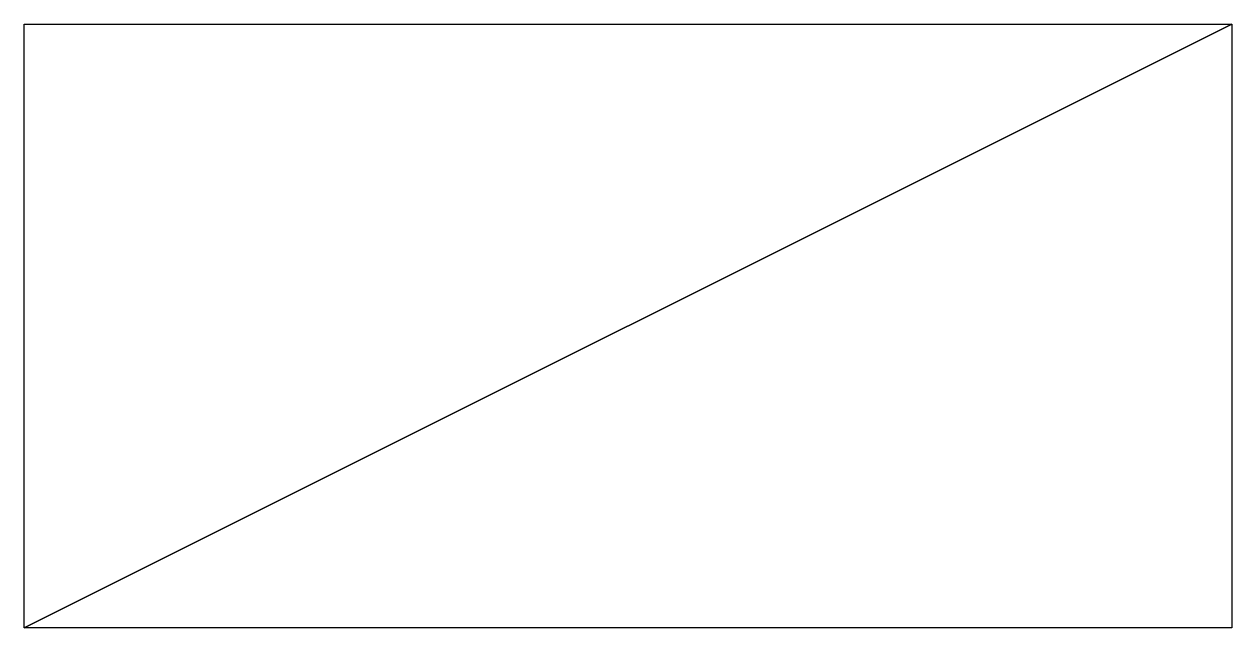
# Model space of a CAD drawing. Header units: inches. Extents: x 100 to 300, y 500 to 600.
import ezdxf

# ---------------------------------------------------------------- set-up
doc = ezdxf.new("R2010")
doc.units = ezdxf.units.IN
doc.header["$MEASUREMENT"] = 0
doc.layers.add('TRI-CRACK', color=1, linetype='Continuous')

msp = doc.modelspace()

# ---------------------------------------------------------------- linework, layer by layer
at = {"layer": 'TRI-CRACK', "color": 3, "true_color": 0x00ff00}
for points in [[(100, 500, 900), (300, 600, 900), (300, 500, 900), (100, 500, 900)], [(100, 500, 900), (100, 600, 900), (300, 600, 900), (100, 500, 900)]]:
    msp.add_3dface(points, dxfattribs=at)

doc.saveas('drawing.dxf')
